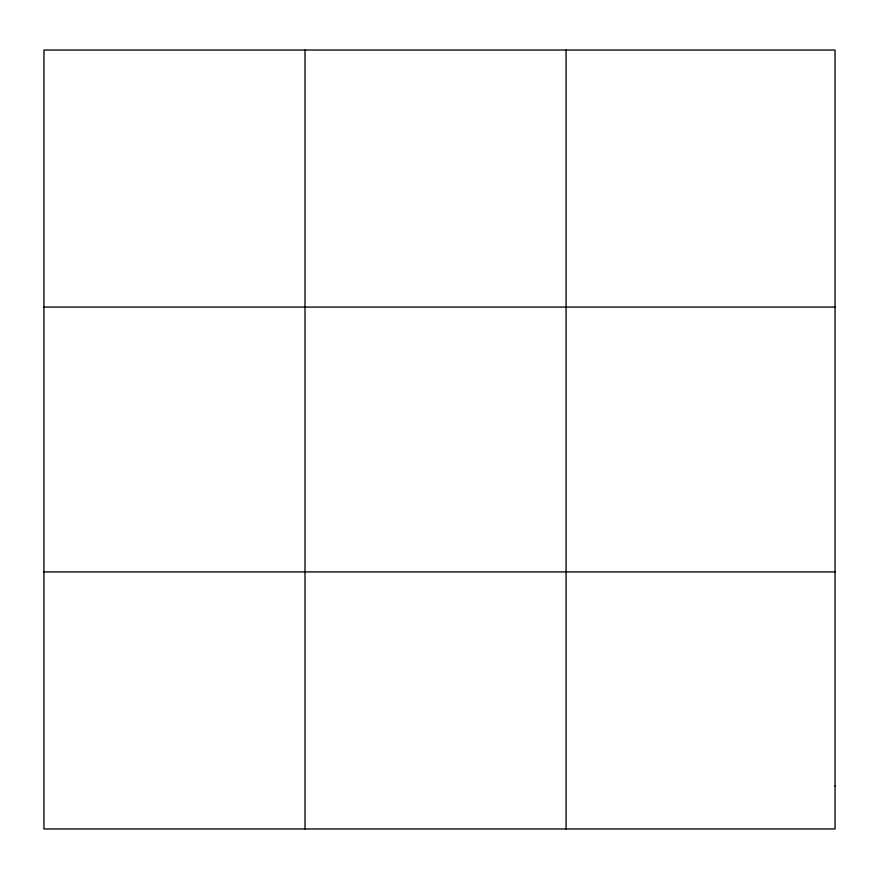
<?xml version="1.0" encoding="UTF-8"?>
<svg xmlns="http://www.w3.org/2000/svg" width="879" height="879" viewBox="0 0 879 879"><rect width="100%" height="100%" fill="white"/><g stroke="black" fill="none" stroke-linecap="round" stroke-linejoin="round"><path stroke-width="1.32" d="M305.013 828.963L305.013 50.037M566.076 828.963L566.076 50.037M43.95 307.079L835.05 307.079M43.95 571.921L835.05 571.921M835.05 786.123L835.05 828.963L43.95 828.963L43.95 50.037L835.05 50.037L835.05 786.123"/></g></svg>
